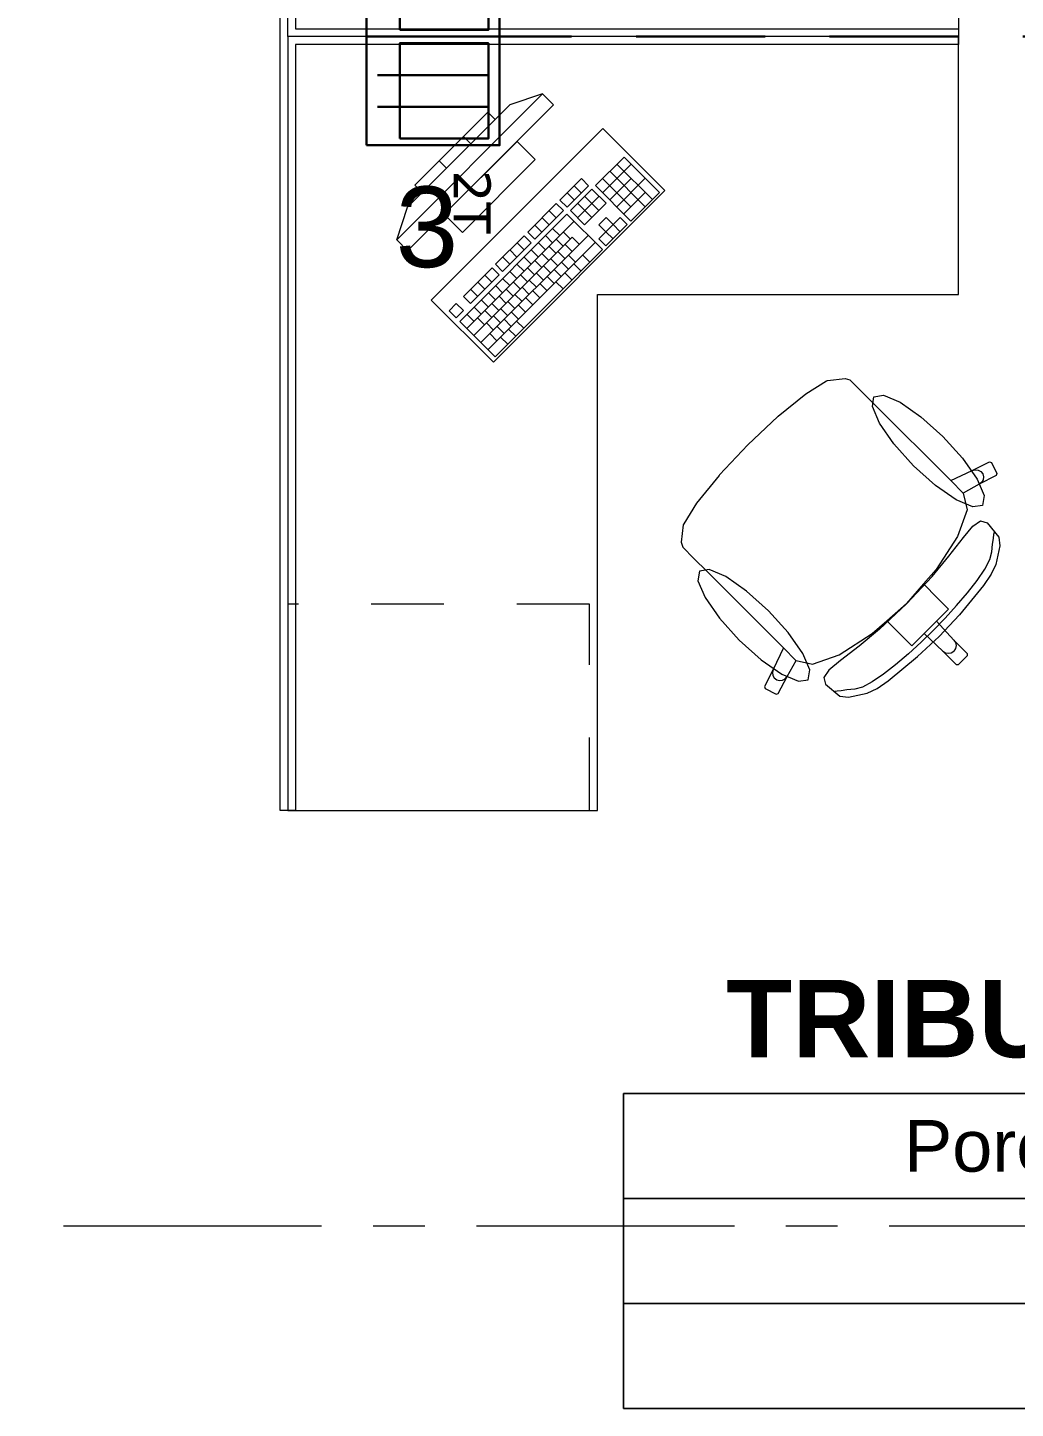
# Model space of a CAD drawing. Header units: inches. Extents: x -19 to 5698, y -728 to 92.
# Drawn here: x 10.197 to 12.111, y 34.053 to 36.73 of the extents above; entities that cross this region are included whole.
import ezdxf

# ---------------------------------------------------------------- set-up
doc = ezdxf.new("R2010")
doc.units = ezdxf.units.IN
doc.header["$MEASUREMENT"] = 0
for name, pattern in [('HIDDEN', [0.375, 0.25, -0.125]), ('Punto & Raya', [0.65, 0.5, -0.075, 0, -0.075]), ('Rayas', [0.282222, 0.141111, -0.141111])]:
    doc.linetypes.add(name, pattern=pattern)
doc.layers.get('0').update_dxf_attribs({"color": 61})
doc.layers.add('00 conduct tomacorr', color=120, linetype='HIDDEN', lineweight=30)
doc.layers.add('00 IE LUZ EMERGENCIA', color=253, linetype='Continuous', lineweight=0)
for name, color, linetype in [('02 _ ARQ _ ZON _ Espacio.3D', 7, 'Continuous'), ('Interior - Mobiliario', 7, 'Continuous'), ('Marcador - Secciones', 7, 'Continuous')]:
    doc.layers.add(name, color=color, linetype=linetype)
doc.styles.add('Annotative', font='arial.ttf')
doc.styles.add('Estilo_Generado_1', font='swisseb.ttf')
doc.styles.add('Estilo_Generado_7', font='swisse.ttf')

# ---------------------------------------------------------------- blocks, each defined once
blk = doc.blocks.new('CAJA POP UP 6 MODULOS')
at = {"layer": '00 conduct tomacorr', "linetype": 'Continuous'}
for p, q in [((-0.095, -0.165), (-0.095, -0.0151)), ((-0.052, -0.165), (-0.052, -0.0151)), ((0.052, -0.165), (0.052, -0.0151)), ((0.095, -0.165), (0.095, -0.0151)), ((0, -0.165), (0, -0.18))]:
    blk.add_line(p, q, dxfattribs=at)
for points in [[(-0.147, 0), (0.147, 0), (0.147, -0.18), (-0.147, -0.18)], [(0, 0), (0.147, 0), (0.147, -0.18), (0, -0.18)]]:
    blk.add_lwpolyline(points, close=True, dxfattribs=at)
for points in [[(-0.138, -0.045), (-0.009, -0.045), (-0.009, -0.165), (-0.138, -0.165), (-0.138, -0.045)], [(0.009, -0.045), (0.138, -0.045), (0.138, -0.165), (0.009, -0.165), (0.009, -0.045)]]:
    blk.add_lwpolyline(points, dxfattribs=at)
at = {"color": 1, "insert": (-0.1807, -0.168), "char_height": 0.05, "attachment_point": 1, "rotation": 180}
blk.add_mtext_dynamic_manual_height_columns('{\\fVerdana|b0|i0|c0|p34;2T}', width=0.000481, gutter_width=0.1561, heights=[0], dxfattribs=at)

msp = doc.modelspace()

# ---------------------------------------------------------------- linework, layer by layer
at = {"layer": '00 conduct tomacorr'}
msp.add_line((11.001, 36.7121), (14.334, 36.7121), dxfattribs=at)
msp.add_arc((13.4582, 37.2583), 2.5173, 108.1757, 192.5323, dxfattribs=at)
at = {"layer": '02 _ ARQ _ ZON _ Espacio.3D', "color": 251, "linetype": 'Continuous', "lineweight": 13}
for p, q in [((14.0081, 34.6636), (11.3516, 34.6636)), ((11.3516, 34.6636), (11.3516, 34.0529)), ((11.3516, 34.6636), (14.0081, 34.6636)), ((11.3516, 34.46), (11.3516, 34.6636)), ((14.0081, 34.46), (11.3516, 34.46)), ((11.3516, 34.46), (14.0081, 34.46)), ((11.3516, 34.2565), (11.3516, 34.46)), ((14.0081, 34.2565), (11.3516, 34.2565)), ((11.3516, 34.2565), (14.0081, 34.2565)), ((11.3516, 34.0529), (11.3516, 34.2565)), ((11.3516, 34.0529), (14.0081, 34.0529)), ((14.0081, 34.0529), (11.3516, 34.0529))]:
    msp.add_line(p, q, dxfattribs=at)
at = {"layer": 'Interior - Mobiliario', "color": 175, "linetype": 'Continuous', "lineweight": 13}
for p, q in [((10.686, 36.7271), (10.686, 38.2121)), ((10.716, 38.2121), (10.716, 36.7271)), ((10.686, 36.6971), (10.686, 36.7271)), ((10.716, 36.7271), (12.001, 36.7271)), ((12.001, 36.7271), (12.001, 36.6971)), ((10.686, 35.2121), (10.686, 36.6971)), ((10.716, 36.6971), (10.716, 35.2121)), ((12.001, 36.6971), (10.716, 36.6971)), ((11.1949, 36.601), (10.9121, 36.3182)), ((11.1949, 36.601), (11.1313, 36.5798)), ((11.2161, 36.5798), (11.1949, 36.601)), ((10.9333, 36.297), (11.2161, 36.5798)), ((10.9333, 36.3818), (11.1313, 36.5798)), ((11.0888, 36.5657), (10.9474, 36.4242)), ((11.103, 36.5515), (11.0888, 36.5657)), ((10.9616, 36.4101), (11.103, 36.5515)), ((11.0559, 36.5044), (11.0417, 36.5185)), ((11.1454, 36.5091), (11.004, 36.3677)), ((11.1808, 36.4737), (11.1454, 36.5091)), ((11.0087, 36.4572), (10.9946, 36.4714)), ((11.0394, 36.3323), (11.1808, 36.4737)), ((11.3529, 36.4787), (11.2975, 36.4233)), ((11.3112, 36.4096), (11.3666, 36.465)), ((11.4076, 36.3963), (11.339, 36.4649)), ((11.4214, 36.4101), (11.3529, 36.4787)), ((11.27, 36.437), (11.2284, 36.3954)), ((11.2837, 36.4232), (11.27, 36.437)), ((11.3662, 36.3823), (11.3113, 36.4372)), ((11.3249, 36.3959), (11.3665, 36.4374)), ((11.3937, 36.3824), (11.3252, 36.451)), ((11.3386, 36.3822), (11.394, 36.4376)), ((10.9474, 36.4242), (10.9616, 36.4101)), ((11.2422, 36.3817), (11.2837, 36.4232)), ((11.256, 36.3955), (11.2423, 36.4093)), ((11.2906, 36.4164), (11.249, 36.3748)), ((11.2699, 36.4094), (11.2561, 36.4231)), ((11.318, 36.389), (11.2906, 36.4164)), ((11.2975, 36.4233), (11.3661, 36.3547)), ((11.3523, 36.3685), (11.3939, 36.41)), ((11.3661, 36.3547), (11.4214, 36.4101)), ((10.9121, 36.3182), (10.9333, 36.3818)), ((11.2215, 36.3885), (11.1661, 36.3331)), ((11.2352, 36.3748), (11.2215, 36.3885)), ((11.2284, 36.3954), (11.2422, 36.3817)), ((11.2627, 36.3611), (11.3043, 36.4027)), ((11.2903, 36.3613), (11.2629, 36.3887)), ((11.2764, 36.3474), (11.318, 36.389)), ((11.3041, 36.3751), (11.2767, 36.4025)), ((11.004, 36.3677), (11.0394, 36.3323)), ((11.2421, 36.3679), (11.0344, 36.1602)), ((11.0481, 36.1465), (11.2558, 36.3542)), ((11.1798, 36.3194), (11.2352, 36.3748)), ((11.2075, 36.3471), (11.1938, 36.3608)), ((11.2214, 36.3609), (11.2077, 36.3746)), ((11.3107, 36.2994), (11.2421, 36.3679)), ((11.249, 36.3748), (11.2764, 36.3474)), ((11.3179, 36.3614), (11.304, 36.3475)), ((11.3316, 36.3477), (11.3179, 36.3614)), ((11.3454, 36.3615), (11.3316, 36.3477)), ((11.3591, 36.3478), (11.3454, 36.3615)), ((11.0618, 36.1328), (11.2522, 36.3232)), ((11.0755, 36.1191), (11.2832, 36.3268)), ((11.1592, 36.3262), (11.1038, 36.2708)), ((11.1729, 36.3125), (11.1592, 36.3262)), ((11.1661, 36.3331), (11.1798, 36.3194)), ((11.1937, 36.3332), (11.18, 36.3469)), ((11.2143, 36.3127), (11.2006, 36.3264)), ((11.2281, 36.3265), (11.2144, 36.3402)), ((11.2488, 36.3197), (11.235, 36.3334)), ((11.2659, 36.3095), (11.2522, 36.3232)), ((11.3177, 36.3338), (11.3039, 36.32)), ((11.304, 36.3475), (11.3177, 36.3338)), ((11.3176, 36.3063), (11.3591, 36.3478)), ((11.3177, 36.3338), (11.3316, 36.3477)), ((11.3314, 36.3201), (11.3177, 36.3338)), ((11.3453, 36.334), (11.3316, 36.3477)), ((10.9121, 36.3182), (10.9333, 36.297)), ((11.0892, 36.1054), (11.297, 36.3131)), ((11.103, 36.0916), (11.3107, 36.2994)), ((11.1175, 36.2571), (11.1729, 36.3125)), ((11.1452, 36.2848), (11.1315, 36.2985)), ((11.1591, 36.2986), (11.1454, 36.3123)), ((11.1866, 36.285), (11.1729, 36.2987)), ((11.2004, 36.2988), (11.1867, 36.3125)), ((11.2211, 36.292), (11.2073, 36.3057)), ((11.2349, 36.3059), (11.2212, 36.3196)), ((11.2521, 36.2956), (11.2384, 36.3093)), ((11.3039, 36.32), (11.3176, 36.3063)), ((11.1038, 36.2708), (11.1175, 36.2571)), ((11.1314, 36.2709), (11.1177, 36.2846)), ((11.1589, 36.2573), (11.1452, 36.271)), ((11.1727, 36.2711), (11.159, 36.2848)), ((11.1934, 36.2643), (11.1796, 36.278)), ((11.2072, 36.2782), (11.1935, 36.2919)), ((11.2244, 36.2679), (11.2107, 36.2816)), ((11.2382, 36.2818), (11.2245, 36.2955)), ((11.245, 36.2611), (11.2313, 36.2748)), ((11.2589, 36.275), (11.2452, 36.2887)), ((11.2691, 36.2578), (11.2554, 36.2715)), ((11.2864, 36.2751), (11.2727, 36.2888)), ((11.0969, 36.2639), (11.0415, 36.2085)), ((11.0552, 36.1948), (11.1106, 36.2501)), ((11.0968, 36.2363), (11.0831, 36.25)), ((11.1106, 36.2501), (11.0969, 36.2639)), ((11.1312, 36.2296), (11.1175, 36.2433)), ((11.145, 36.2434), (11.1313, 36.2571)), ((11.1657, 36.2366), (11.152, 36.2503)), ((11.1795, 36.2505), (11.1658, 36.2642)), ((11.1967, 36.2402), (11.183, 36.2539)), ((11.2105, 36.2541), (11.1968, 36.2678)), ((11.2173, 36.2334), (11.2036, 36.2472)), ((11.2312, 36.2473), (11.2175, 36.261)), ((11.2518, 36.2405), (11.2381, 36.2542)), ((11.0691, 36.2086), (11.0554, 36.2223)), ((11.0829, 36.2225), (11.0692, 36.2362)), ((11.1173, 36.2157), (11.1036, 36.2294)), ((11.138, 36.2089), (11.1243, 36.2227)), ((11.1518, 36.2228), (11.1381, 36.2365)), ((11.169, 36.2125), (11.1553, 36.2262)), ((11.1828, 36.2264), (11.1691, 36.2401)), ((11.1896, 36.2057), (11.1759, 36.2195)), ((11.2035, 36.2196), (11.1898, 36.2333)), ((11.2345, 36.2232), (11.2208, 36.2369)), ((11.0277, 36.1946), (11.0138, 36.1808)), ((11.0414, 36.1809), (11.0277, 36.1946)), ((11.0415, 36.2085), (11.0552, 36.1948)), ((11.0896, 36.188), (11.0759, 36.2017)), ((11.1035, 36.2019), (11.0898, 36.2156)), ((11.1103, 36.1812), (11.0966, 36.195)), ((11.1241, 36.1951), (11.1104, 36.2088)), ((11.1413, 36.1848), (11.1276, 36.1986)), ((11.1551, 36.1987), (11.1414, 36.2124)), ((11.1619, 36.1781), (11.1482, 36.1918)), ((11.1758, 36.1919), (11.1621, 36.2056)), ((11.0138, 36.1808), (11.0275, 36.1671)), ((11.0275, 36.1671), (11.0414, 36.1809)), ((11.0619, 36.1603), (11.0482, 36.1741)), ((11.0758, 36.1742), (11.0621, 36.1879)), ((11.0826, 36.1535), (11.0689, 36.1673)), ((11.0964, 36.1674), (11.0827, 36.1811)), ((11.1136, 36.1571), (11.0999, 36.1709)), ((11.1275, 36.171), (11.1137, 36.1847)), ((11.1342, 36.1504), (11.1205, 36.1641)), ((11.1481, 36.1642), (11.1344, 36.1779)), ((11.0344, 36.1602), (11.103, 36.0916)), ((11.0998, 36.1433), (11.086, 36.157)), ((11.1065, 36.1227), (11.0928, 36.1364)), ((11.1204, 36.1365), (11.1067, 36.1502)), ((11.1428, 36.1314), (11.129, 36.1452)), ((11.1583, 36.147), (11.1446, 36.1607)), ((11.1272, 36.1159), (11.1135, 36.1296)), ((11.7052, 36.0198), (11.7453, 36.0447)), ((11.7453, 36.0447), (11.7474, 36.0456)), ((11.7474, 36.0456), (11.7813, 36.0496)), ((11.7813, 36.0496), (11.7906, 36.0467)), ((11.7906, 36.0467), (11.8125, 36.0248)), ((11.6516, 35.9762), (11.7052, 36.0198)), ((11.8125, 36.0248), (11.8381, 35.9993)), ((11.5924, 35.9207), (11.6507, 35.9755)), ((11.6507, 35.9755), (11.6516, 35.9762)), ((11.8381, 35.9993), (11.9859, 35.8514)), ((11.5924, 35.9207), (11.5375, 35.8624)), ((11.9859, 35.8514), (12.0277, 35.871)), ((12.0277, 35.871), (12.0608, 35.888)), ((12.0277, 35.871), (12.0333, 35.8726)), ((12.0333, 35.8726), (12.0392, 35.8719)), ((12.0392, 35.8719), (12.0443, 35.8691)), ((12.0443, 35.8691), (12.0479, 35.8645)), ((12.0608, 35.888), (12.0648, 35.8867)), ((12.0648, 35.8867), (12.0756, 35.8653)), ((11.5369, 35.8615), (11.4933, 35.8079)), ((11.5375, 35.8624), (11.5369, 35.8615)), ((12.0101, 35.8272), (11.9859, 35.8514)), ((12.0412, 35.8443), (12.0102, 35.827)), ((12.0743, 35.8612), (12.0412, 35.8443)), ((12.0458, 35.8479), (12.0412, 35.8443)), ((12.0487, 35.853), (12.0458, 35.8479)), ((12.0479, 35.8645), (12.0494, 35.8589)), ((12.0494, 35.8589), (12.0487, 35.853)), ((12.0756, 35.8653), (12.0743, 35.8612)), ((12.0101, 35.8272), (12.0102, 35.827)), ((12.0102, 35.827), (12.0176, 35.795)), ((11.4933, 35.8079), (11.4684, 35.7678)), ((12.0176, 35.795), (11.9993, 35.743)), ((11.4675, 35.7657), (11.4635, 35.7318)), ((11.4684, 35.7678), (11.4675, 35.7657)), ((12.0104, 35.741), (12.029, 35.7633)), ((12.029, 35.7633), (12.0434, 35.7733)), ((12.0434, 35.7733), (12.0563, 35.7699)), ((12.0563, 35.7699), (12.0795, 35.742)), ((11.9993, 35.743), (11.958, 35.6792)), ((11.9825, 35.7048), (12.0104, 35.741)), ((12.067, 35.7285), (12.0691, 35.7393)), ((12.0691, 35.7393), (12.0698, 35.7473)), ((12.0698, 35.7473), (12.0706, 35.7518)), ((12.0795, 35.742), (12.0814, 35.7253)), ((11.4635, 35.7318), (11.4664, 35.7225)), ((11.4664, 35.7225), (11.4883, 35.7005)), ((12.062, 35.6984), (12.0659, 35.7131)), ((12.0659, 35.7131), (12.067, 35.7285)), ((12.0814, 35.7253), (12.0736, 35.6891)), ((11.4883, 35.7005), (11.5138, 35.675)), ((11.9498, 35.6655), (11.9825, 35.7048)), ((12.052, 35.6795), (12.062, 35.6984)), ((12.0736, 35.6891), (12.0646, 35.6699)), ((11.5138, 35.675), (11.6617, 35.5272)), ((11.9003, 35.6128), (11.9498, 35.6655)), ((11.958, 35.6792), (11.9332, 35.6511)), ((12.0186, 35.6339), (12.0372, 35.6577)), ((12.0372, 35.6577), (12.052, 35.6795)), ((12.0646, 35.6699), (12.0497, 35.6482)), ((11.9332, 35.6511), (11.8999, 35.6132)), ((11.9332, 35.6511), (11.9605, 35.6237)), ((11.9974, 35.6091), (12.0186, 35.6339)), ((12.0497, 35.6482), (12.0029, 35.5915)), ((11.9003, 35.6128), (11.8476, 35.5633)), ((11.862, 35.5799), (11.8999, 35.6132)), ((11.9817, 35.6025), (11.9581, 35.5789)), ((11.9605, 35.6237), (11.9817, 35.6025)), ((11.9749, 35.5845), (11.9974, 35.6091)), ((11.8339, 35.5551), (11.862, 35.5799)), ((11.862, 35.5799), (11.8894, 35.5525)), ((11.9581, 35.5789), (11.9461, 35.567)), ((11.952, 35.561), (11.9749, 35.5845)), ((11.9581, 35.5789), (11.992, 35.5424)), ((12.0029, 35.5915), (11.9638, 35.5493)), ((11.77, 35.5138), (11.8339, 35.5551)), ((11.8476, 35.5633), (11.8082, 35.5306)), ((11.8894, 35.5525), (11.9105, 35.5314)), ((11.9105, 35.5314), (11.9342, 35.555)), ((11.9216, 35.5102), (11.9638, 35.5493)), ((11.952, 35.561), (11.9286, 35.5382)), ((11.9342, 35.555), (11.9461, 35.567)), ((11.9342, 35.555), (11.9707, 35.521)), ((11.6617, 35.5272), (11.6421, 35.4854)), ((11.6859, 35.5029), (11.6617, 35.5272)), ((11.8082, 35.5306), (11.7721, 35.5026)), ((11.9286, 35.5382), (11.9039, 35.5157)), ((11.9707, 35.521), (11.9756, 35.5178)), ((11.9707, 35.521), (11.9968, 35.4949)), ((11.9871, 35.5179), (11.992, 35.5211)), ((11.992, 35.5424), (11.9953, 35.5375)), ((11.992, 35.5424), (12.0181, 35.5163)), ((11.9952, 35.526), (11.992, 35.5211)), ((11.9964, 35.5318), (11.9952, 35.526)), ((11.9953, 35.5375), (11.9964, 35.5318)), ((11.6688, 35.4719), (11.6861, 35.5029)), ((11.6859, 35.5029), (11.6861, 35.5029)), ((11.6861, 35.5029), (11.7181, 35.4954)), ((11.7181, 35.4954), (11.77, 35.5138)), ((11.7721, 35.5026), (11.7498, 35.484)), ((11.8792, 35.4945), (11.8554, 35.4759)), ((11.8649, 35.4634), (11.9216, 35.5102)), ((11.9039, 35.5157), (11.8792, 35.4945)), ((11.9756, 35.5178), (11.9813, 35.5167)), ((11.9813, 35.5167), (11.9871, 35.5179)), ((11.9968, 35.4949), (12.001, 35.495)), ((12.001, 35.495), (12.0096, 35.5035)), ((12.0181, 35.512), (12.0096, 35.5035)), ((12.0181, 35.5163), (12.0181, 35.512)), ((11.6421, 35.4854), (11.6251, 35.4523)), ((11.6421, 35.4854), (11.6405, 35.4797)), ((11.6405, 35.4797), (11.6411, 35.4739)), ((11.6411, 35.4739), (11.644, 35.4688)), ((11.644, 35.4688), (11.6486, 35.4652)), ((11.6518, 35.4388), (11.6688, 35.4719)), ((11.66, 35.4644), (11.6652, 35.4673)), ((11.6652, 35.4673), (11.6688, 35.4719)), ((11.7498, 35.484), (11.7398, 35.4697)), ((11.7398, 35.4697), (11.7432, 35.4568)), ((11.8554, 35.4759), (11.8336, 35.4611)), ((11.6251, 35.4523), (11.6264, 35.4483)), ((11.6264, 35.4483), (11.6478, 35.4374)), ((11.6486, 35.4652), (11.6542, 35.4637)), ((11.6542, 35.4637), (11.66, 35.4644)), ((11.7432, 35.4568), (11.771, 35.4336)), ((11.7658, 35.4432), (11.7613, 35.4424)), ((11.7738, 35.444), (11.7658, 35.4432)), ((11.7846, 35.4461), (11.7738, 35.444)), ((11.8, 35.4472), (11.7846, 35.4461)), ((11.8147, 35.4511), (11.8, 35.4472)), ((11.8336, 35.4611), (11.8147, 35.4511)), ((11.824, 35.4395), (11.8432, 35.4485)), ((11.8432, 35.4485), (11.8649, 35.4634)), ((11.6478, 35.4374), (11.6518, 35.4388)), ((11.771, 35.4336), (11.7878, 35.4317)), ((11.7878, 35.4317), (11.824, 35.4395)), ((10.716, 35.2121), (10.686, 35.2121))]:
    msp.add_line(p, q, dxfattribs=at)
at = {"layer": 'Interior - Mobiliario', "color": 175, "linetype": 'Rayas', "lineweight": 13}
for p, q in [((11.286, 35.6121), (10.701, 35.6121)), ((11.286, 35.2121), (11.286, 35.6121))]:
    msp.add_line(p, q, dxfattribs=at)
at = {"layer": 'Interior - Mobiliario', "color": 175, "linetype": 'Continuous', "lineweight": 13, "flags": 128}
for points in [[(10.701, 36.7121), (10.701, 38.2121), (11.301, 38.2121), (11.301, 37.2121), (12.001, 37.2121), (12.001, 36.7121)], [(10.701, 36.7121), (10.701, 35.2121), (11.301, 35.2121), (11.301, 36.2121), (12.001, 36.2121), (12.001, 36.7121)], [(10.9792, 36.2015), (11.0995, 36.0813), (11.4318, 36.4136), (11.3116, 36.5338)], [(11.9708, 35.9372), (12.009, 35.8947), (12.037, 35.8543), (12.0506, 35.8223), (12.0477, 35.8034), (12.0288, 35.8005), (11.9967, 35.8141), (11.9564, 35.8421), (11.9139, 35.8803), (11.8757, 35.9227), (11.8477, 35.9631), (11.8341, 35.9952), (11.837, 36.0141), (11.8559, 36.017), (11.888, 36.0034), (11.9283, 35.9753)], [(11.5759, 35.5423), (11.6184, 35.5041), (11.6587, 35.4761), (11.6908, 35.4625), (11.7097, 35.4654), (11.7126, 35.4843), (11.699, 35.5163), (11.671, 35.5567), (11.6328, 35.5992), (11.5903, 35.6373), (11.55, 35.6653), (11.5179, 35.679), (11.499, 35.6761), (11.4961, 35.6572), (11.5097, 35.6251), (11.5377, 35.5847)]]:
    msp.add_lwpolyline(points, close=True, dxfattribs=at)
at = {"layer": 'Marcador - Secciones', "color": 251, "linetype": 'Punto & Raya', "lineweight": 13, "true_color": 0x636466}
msp.add_line((4.6666, 34.4067), (55.9402, 34.4067), dxfattribs=at)

# ---------------------------------------------------------------- block references
at = {"layer": '00 conduct tomacorr', "xscale": 1.432830642179531, "yscale": 1.432830642179531, "zscale": 1.432830642179531, "rotation": 89.99999999999997}
msp.add_blockref('CAJA POP UP 6 MODULOS', (10.8535, 36.7121), dxfattribs=at)

# ---------------------------------------------------------------- texts
at = {"layer": '00 IE LUZ EMERGENCIA', "style": 'Annotative'}
msp.add_attdef('3', (10.91, 36.2653), '', height=0.1562, dxfattribs=at)
at = {"layer": '02 _ ARQ _ ZON _ Espacio.3D', "color": 251, "lineweight": 25, "attachment_point": 2}
for s, insert, char_height, style in [('\\A1;{\\pqc;\\pt0;\\fSwis721 Ex BT|b1|i0|c0|p34;TRIBUNAL DE HONOR}', (12.6799, 34.8835), 0.15, 'Estilo_Generado_1'), ('\\A1;{\\pqc;\\pt0;\\fSwis721 Ex BT|b0|i0|c238|p34;}', (11.7542, 34.6433), 0.1, 'Estilo_Generado_7'), ('\\A1;{\\pqc;\\pt0;\\fSwis721 Ex BT|b0|i0|c238|p34;Porcelanato Tipo Madera}', (12.6799, 34.6118), 0.1, 'Estilo_Generado_7')]:
    msp.add_mtext(s, dxfattribs=dict(at, insert=insert, char_height=char_height, style=style))

doc.saveas('drawing.dxf')
